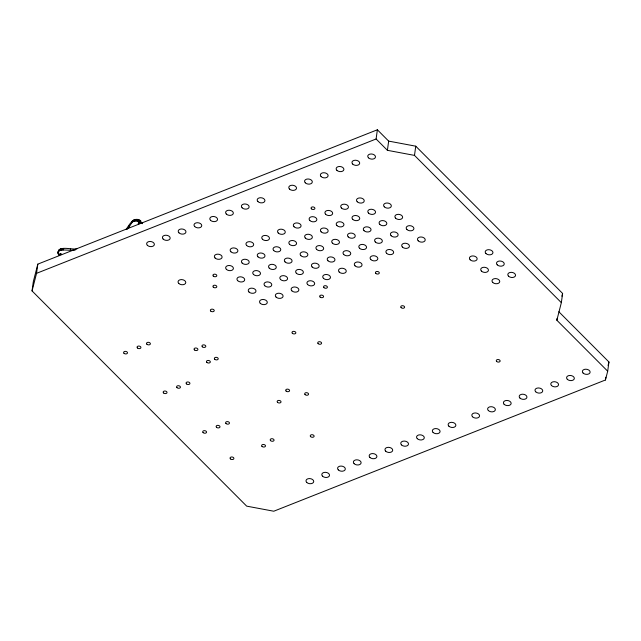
<?xml version="1.0" encoding="UTF-8"?>
<svg xmlns="http://www.w3.org/2000/svg" width="641" height="641" viewBox="0 0 641 641"><rect width="100%" height="100%" fill="white"/><g stroke="black" fill="none" stroke-linecap="round" stroke-linejoin="round"><path stroke-width="0.96" d="M139.594 223.565L138.672 223.797L138.103 223.228L140.563 222.259L140.764 220.792C133.568 215.849 129.658 224.55 126.141 229.31M141.18 222.94L140.972 222.123L140.187 221.882M32.05 290.918L33.308 281.703L37.811 264.132L377.373 129.778L388.662 141.108L415.753 146.188L562.614 293.45L561.348 302.656L556.853 320.228L607.692 371.203L605.441 379.993L273.779 511.222L246.689 506.142L32.05 290.918L36.545 273.338L37.811 264.132M60.647 254.757L61.6 254.285L61.031 253.724L58.579 254.693C55.447 243.9 73.05 250.567 77.305 248.628M58.091 253.507L58.395 250.863M58.067 252.907L58.676 250.31M58.259 254.108L58.267 251.448M58.475 251.777L59.092 249.814M58.892 251.28L59.637 249.381M59.437 250.839L60.094 250.479L60.294 249.02M60.094 250.479L60.839 250.206L61.039 248.74M60.839 250.206L61.664 250.022L61.865 248.556M61.664 250.022L62.538 249.934L62.738 248.476M62.538 249.934L63.443 249.95L63.643 248.492M63.443 249.95L70.302 250.238L70.502 248.78M127.198 229.254L129.097 226.978L129.298 225.512M129.097 226.978L131.669 222.956L131.87 221.498M131.669 222.956L132.238 220.977M132.038 222.443L132.735 220.52M132.535 221.978L133.16 221.594L133.36 220.127M133.16 221.594L133.873 221.281L134.073 219.823M133.873 221.281L134.674 221.073L134.874 219.607M134.674 221.073L135.539 220.953L135.74 219.486M135.539 220.953L136.429 220.929L136.629 219.47M140.563 222.259L137.334 221.009L137.535 219.551M138.224 221.193L138.424 219.727M138.672 223.797L138.873 222.331L139.658 222.018M139.073 221.465L139.273 219.999M139.858 221.818L140.059 220.36M561.348 302.656L414.495 155.394L387.404 150.315L376.107 138.985L377.373 129.778M387.404 150.315L388.662 141.108M414.495 155.394L415.753 146.188M556.853 320.228L557.109 318.393M605.441 379.993L605.817 377.228M607.692 371.203L608.95 361.997L558.824 311.734M59.052 255.43L60.462 253.427M561.901 296.222L562.614 293.45M608.053 365.514L608.95 361.997M36.545 273.338L376.107 138.985M70.302 250.238L75.157 250.134M136.429 220.929L137.334 221.009M140.82 222.002L142.494 223.701M140.427 221.882L142.046 223.332M58.459 252.642L58.78 253.235M213.277 276.079A1.955 1.282 7.8 0 0 216.626 276.127A1.955 1.282 7.8 0 0 214.671 274.164A1.955 1.282 7.8 0 0 213.277 276.079M292.336 333.264A1.955 1.282 7.8 0 0 295.685 333.312A1.955 1.282 7.8 0 0 293.722 331.349A1.955 1.282 7.8 0 0 292.336 333.264M203.053 432.571A1.955 1.282 7.8 0 0 206.402 432.611A1.955 1.282 7.8 0 0 204.439 430.656A1.955 1.282 7.8 0 0 203.053 432.571M123.977 353.279A1.955 1.282 7.8 0 0 127.319 353.319A1.955 1.282 7.8 0 0 125.364 351.356A1.955 1.282 7.8 0 0 123.977 353.279M163.511 392.925A1.955 1.282 7.8 0 0 166.86 392.965A1.955 1.282 7.8 0 0 164.905 391.01A1.955 1.282 7.8 0 0 163.511 392.925M210.721 311.061A1.955 1.282 7.8 0 0 214.07 311.101A1.955 1.282 7.8 0 0 212.107 309.138A1.955 1.282 7.8 0 0 210.721 311.061M286.07 391.034A1.955 1.282 7.8 0 0 289.42 391.082A1.955 1.282 7.8 0 0 287.464 389.119A1.955 1.282 7.8 0 0 286.07 391.034M270.55 440.623A1.955 1.282 7.8 0 0 273.891 440.663A1.955 1.282 7.8 0 0 271.936 438.7A1.955 1.282 7.8 0 0 270.55 440.623M311.398 208.822A1.955 1.282 7.8 0 0 314.747 208.87A1.955 1.282 7.8 0 0 312.792 206.907A1.955 1.282 7.8 0 0 311.398 208.822M305.036 394.592A1.955 1.282 7.8 0 0 308.385 394.632A1.955 1.282 7.8 0 0 306.422 392.669A1.955 1.282 7.8 0 0 305.036 394.592M214.719 359.24A1.955 1.282 7.8 0 0 218.06 359.281A1.955 1.282 7.8 0 0 216.105 357.317A1.955 1.282 7.8 0 0 214.719 359.24M202.292 346.781A1.955 1.282 7.8 0 0 205.641 346.821A1.955 1.282 7.8 0 0 203.678 344.858A1.955 1.282 7.8 0 0 202.292 346.781M194.391 349.898A1.955 1.282 7.8 0 0 197.74 349.946A1.955 1.282 7.8 0 0 195.785 347.983A1.955 1.282 7.8 0 0 194.391 349.898M206.819 362.365A1.955 1.282 7.8 0 0 210.168 362.405A1.955 1.282 7.8 0 0 208.213 360.442A1.955 1.282 7.8 0 0 206.819 362.365M277.505 402.324A1.955 1.282 7.8 0 0 280.854 402.364A1.955 1.282 7.8 0 0 278.899 400.401A1.955 1.282 7.8 0 0 277.505 402.324M310.605 436.617A1.955 1.282 7.8 0 0 313.954 436.665A1.955 1.282 7.8 0 0 311.999 434.702A1.955 1.282 7.8 0 0 310.605 436.617M406.891 229.494A3.902 2.556 7.8 0 0 413.589 229.574A3.902 2.556 7.8 0 0 409.671 225.656A3.902 2.556 7.8 0 0 406.891 229.494M391.098 235.736A3.902 2.556 7.8 0 0 397.797 235.824A3.902 2.556 7.8 0 0 393.878 231.906A3.902 2.556 7.8 0 0 391.098 235.736M375.305 241.986A3.902 2.556 7.8 0 0 382.004 242.074A3.902 2.556 7.8 0 0 378.086 238.148A3.902 2.556 7.8 0 0 375.305 241.986M359.513 248.235A3.902 2.556 7.8 0 0 366.211 248.323A3.902 2.556 7.8 0 0 362.293 244.397A3.902 2.556 7.8 0 0 359.513 248.235M343.72 254.485A3.902 2.556 7.8 0 0 350.411 254.573A3.902 2.556 7.8 0 0 346.501 250.647A3.902 2.556 7.8 0 0 343.72 254.485M327.928 260.735A3.902 2.556 7.8 0 0 334.618 260.823A3.902 2.556 7.8 0 0 330.708 256.897A3.902 2.556 7.8 0 0 327.928 260.735M312.135 266.985A3.902 2.556 7.8 0 0 318.825 267.073A3.902 2.556 7.8 0 0 314.915 263.147A3.902 2.556 7.8 0 0 312.135 266.985M323.433 278.314A3.902 2.556 7.8 0 0 330.123 278.402A3.902 2.556 7.8 0 0 326.213 274.476A3.902 2.556 7.8 0 0 323.433 278.314M307.632 284.556A3.902 2.556 7.8 0 0 314.33 284.644A3.902 2.556 7.8 0 0 310.42 280.726A3.902 2.556 7.8 0 0 307.632 284.556M291.839 290.806A3.902 2.556 7.8 0 0 298.538 290.894A3.902 2.556 7.8 0 0 294.62 286.976A3.902 2.556 7.8 0 0 291.839 290.806M276.047 297.055A3.902 2.556 7.8 0 0 282.745 297.144A3.902 2.556 7.8 0 0 278.827 293.217A3.902 2.556 7.8 0 0 276.047 297.055M264.749 285.734A3.902 2.556 7.8 0 0 271.447 285.814A3.902 2.556 7.8 0 0 267.529 281.896A3.902 2.556 7.8 0 0 264.749 285.734M280.542 279.484A3.902 2.556 7.8 0 0 287.24 279.572A3.902 2.556 7.8 0 0 283.33 275.646A3.902 2.556 7.8 0 0 280.542 279.484M296.342 273.234A3.902 2.556 7.8 0 0 303.033 273.322A3.902 2.556 7.8 0 0 299.123 269.396A3.902 2.556 7.8 0 0 296.342 273.234M300.837 255.655A3.902 2.556 7.8 0 0 307.528 255.743A3.902 2.556 7.8 0 0 303.618 251.817A3.902 2.556 7.8 0 0 300.837 255.655M285.045 261.905A3.902 2.556 7.8 0 0 291.735 261.993A3.902 2.556 7.8 0 0 287.825 258.067A3.902 2.556 7.8 0 0 285.045 261.905M269.252 268.154A3.902 2.556 7.8 0 0 275.942 268.242A3.902 2.556 7.8 0 0 272.032 264.316A3.902 2.556 7.8 0 0 269.252 268.154M253.451 274.404A3.902 2.556 7.8 0 0 260.15 274.492A3.902 2.556 7.8 0 0 256.24 270.566A3.902 2.556 7.8 0 0 253.451 274.404M242.162 263.074A3.902 2.556 7.8 0 0 248.852 263.163A3.902 2.556 7.8 0 0 244.942 259.236A3.902 2.556 7.8 0 0 242.162 263.074M257.954 256.825A3.902 2.556 7.8 0 0 264.645 256.913A3.902 2.556 7.8 0 0 260.735 252.987A3.902 2.556 7.8 0 0 257.954 256.825M273.747 250.575A3.902 2.556 7.8 0 0 280.438 250.663A3.902 2.556 7.8 0 0 276.527 246.737A3.902 2.556 7.8 0 0 273.747 250.575M289.54 244.325A3.902 2.556 7.8 0 0 296.23 244.413A3.902 2.556 7.8 0 0 292.32 240.495A3.902 2.556 7.8 0 0 289.54 244.325M316.63 249.405A3.902 2.556 7.8 0 0 323.32 249.493A3.902 2.556 7.8 0 0 319.41 245.567A3.902 2.556 7.8 0 0 316.63 249.405M305.332 238.075A3.902 2.556 7.8 0 0 312.031 238.164A3.902 2.556 7.8 0 0 308.113 234.245A3.902 2.556 7.8 0 0 305.332 238.075M321.125 231.834A3.902 2.556 7.8 0 0 327.823 231.914A3.902 2.556 7.8 0 0 323.905 227.996A3.902 2.556 7.8 0 0 321.125 231.834M332.423 243.155A3.902 2.556 7.8 0 0 339.121 243.243A3.902 2.556 7.8 0 0 335.203 239.317A3.902 2.556 7.8 0 0 332.423 243.155M348.215 236.906A3.902 2.556 7.8 0 0 354.914 236.994A3.902 2.556 7.8 0 0 350.996 233.076A3.902 2.556 7.8 0 0 348.215 236.906M336.918 225.584A3.902 2.556 7.8 0 0 343.616 225.672A3.902 2.556 7.8 0 0 339.698 221.746A3.902 2.556 7.8 0 0 336.918 225.584M352.71 219.334A3.902 2.556 7.8 0 0 359.409 219.422A3.902 2.556 7.8 0 0 355.491 215.496A3.902 2.556 7.8 0 0 352.71 219.334M364.008 230.664A3.902 2.556 7.8 0 0 370.706 230.744A3.902 2.556 7.8 0 0 366.788 226.826A3.902 2.556 7.8 0 0 364.008 230.664M379.801 224.414A3.902 2.556 7.8 0 0 386.499 224.502A3.902 2.556 7.8 0 0 382.581 220.576A3.902 2.556 7.8 0 0 379.801 224.414M368.503 213.084A3.902 2.556 7.8 0 0 375.201 213.173A3.902 2.556 7.8 0 0 371.291 209.246A3.902 2.556 7.8 0 0 368.503 213.084M384.304 206.835A3.902 2.556 7.8 0 0 390.994 206.923A3.902 2.556 7.8 0 0 387.084 202.997A3.902 2.556 7.8 0 0 384.304 206.835M395.593 218.164A3.902 2.556 7.8 0 0 402.292 218.252A3.902 2.556 7.8 0 0 398.382 214.326A3.902 2.556 7.8 0 0 395.593 218.164M357.213 201.755A3.902 2.556 7.8 0 0 363.904 201.843A3.902 2.556 7.8 0 0 359.994 197.917A3.902 2.556 7.8 0 0 357.213 201.755M341.413 208.005A3.902 2.556 7.8 0 0 348.111 208.093A3.902 2.556 7.8 0 0 344.201 204.167A3.902 2.556 7.8 0 0 341.413 208.005M325.62 214.254A3.902 2.556 7.8 0 0 332.318 214.342A3.902 2.556 7.8 0 0 328.408 210.416A3.902 2.556 7.8 0 0 325.62 214.254M309.827 220.504A3.902 2.556 7.8 0 0 316.526 220.592A3.902 2.556 7.8 0 0 312.608 216.666A3.902 2.556 7.8 0 0 309.827 220.504M294.035 226.754A3.902 2.556 7.8 0 0 300.733 226.842A3.902 2.556 7.8 0 0 296.815 222.916A3.902 2.556 7.8 0 0 294.035 226.754M278.242 233.004A3.902 2.556 7.8 0 0 284.941 233.092A3.902 2.556 7.8 0 0 281.022 229.166A3.902 2.556 7.8 0 0 278.242 233.004M262.449 239.245A3.902 2.556 7.8 0 0 269.14 239.333A3.902 2.556 7.8 0 0 265.23 235.415A3.902 2.556 7.8 0 0 262.449 239.245M246.657 245.495A3.902 2.556 7.8 0 0 253.347 245.583A3.902 2.556 7.8 0 0 249.437 241.665A3.902 2.556 7.8 0 0 246.657 245.495M230.864 251.745A3.902 2.556 7.8 0 0 237.555 251.833A3.902 2.556 7.8 0 0 233.645 247.907A3.902 2.556 7.8 0 0 230.864 251.745M226.361 269.324A3.902 2.556 7.8 0 0 233.06 269.412A3.902 2.556 7.8 0 0 229.149 265.486A3.902 2.556 7.8 0 0 226.361 269.324M215.072 257.994A3.902 2.556 7.8 0 0 221.762 258.083A3.902 2.556 7.8 0 0 217.852 254.156A3.902 2.556 7.8 0 0 215.072 257.994M216.474 427.259A1.955 1.282 7.8 0 0 219.823 427.307A1.955 1.282 7.8 0 0 217.868 425.344A1.955 1.282 7.8 0 0 216.474 427.259M137.398 347.967A1.955 1.282 7.8 0 0 140.748 348.007A1.955 1.282 7.8 0 0 138.793 346.044A1.955 1.282 7.8 0 0 137.398 347.967M176.94 387.613A1.955 1.282 7.8 0 0 180.281 387.653A1.955 1.282 7.8 0 0 178.326 385.698A1.955 1.282 7.8 0 0 176.94 387.613M320.059 297.023A1.955 1.282 7.8 0 0 323.409 297.063A1.955 1.282 7.8 0 0 321.453 295.1A1.955 1.282 7.8 0 0 320.059 297.023M375.786 273.395A1.955 1.282 7.8 0 0 379.135 273.435A1.955 1.282 7.8 0 0 377.18 271.472A1.955 1.282 7.8 0 0 375.786 273.395M146.877 344.217A1.955 1.282 7.8 0 0 150.226 344.257A1.955 1.282 7.8 0 0 148.263 342.302A1.955 1.282 7.8 0 0 146.877 344.217M225.953 423.509A1.955 1.282 7.8 0 0 229.302 423.557A1.955 1.282 7.8 0 0 227.347 421.594A1.955 1.282 7.8 0 0 225.953 423.509M186.411 383.863A1.955 1.282 7.8 0 0 189.76 383.911A1.955 1.282 7.8 0 0 187.805 381.948A1.955 1.282 7.8 0 0 186.411 383.863M323.889 287.609A1.955 1.282 7.8 0 0 327.239 287.649A1.955 1.282 7.8 0 0 325.283 285.686A1.955 1.282 7.8 0 0 323.889 287.609M261.977 446.384A1.955 1.282 7.8 0 0 265.326 446.424A1.955 1.282 7.8 0 0 263.363 444.461A1.955 1.282 7.8 0 0 261.977 446.384M230.391 458.876A1.955 1.282 7.8 0 0 233.733 458.924A1.955 1.282 7.8 0 0 231.778 456.961A1.955 1.282 7.8 0 0 230.391 458.876M496.631 361.436A1.955 1.282 7.8 0 0 499.98 361.476A1.955 1.282 7.8 0 0 498.017 359.521A1.955 1.282 7.8 0 0 496.631 361.436M401.098 307.608A1.955 1.282 7.8 0 0 404.447 307.656A1.955 1.282 7.8 0 0 402.492 305.693A1.955 1.282 7.8 0 0 401.098 307.608M213.293 287.136A1.955 1.282 7.8 0 0 216.642 287.176A1.955 1.282 7.8 0 0 214.679 285.213A1.955 1.282 7.8 0 0 213.293 287.136M318.072 343.616A1.955 1.282 7.8 0 0 321.421 343.664A1.955 1.282 7.8 0 0 319.466 341.701A1.955 1.282 7.8 0 0 318.072 343.616M492.713 282.417A3.902 2.556 7.8 0 0 499.411 282.505A3.902 2.556 7.8 0 0 495.493 278.579A3.902 2.556 7.8 0 0 492.713 282.417M508.505 276.167A3.902 2.556 7.8 0 0 515.204 276.255A3.902 2.556 7.8 0 0 511.294 272.337A3.902 2.556 7.8 0 0 508.505 276.167M481.415 271.095A3.902 2.556 7.8 0 0 488.113 271.175A3.902 2.556 7.8 0 0 484.203 267.257A3.902 2.556 7.8 0 0 481.415 271.095M497.216 264.845A3.902 2.556 7.8 0 0 503.906 264.933A3.902 2.556 7.8 0 0 499.996 261.007A3.902 2.556 7.8 0 0 497.216 264.845M470.125 259.765A3.902 2.556 7.8 0 0 476.816 259.853A3.902 2.556 7.8 0 0 472.906 255.927A3.902 2.556 7.8 0 0 470.125 259.765M485.918 253.515A3.902 2.556 7.8 0 0 492.608 253.604A3.902 2.556 7.8 0 0 488.698 249.678A3.902 2.556 7.8 0 0 485.918 253.515M178.751 283.418A3.902 2.556 7.8 0 0 185.449 283.506A3.902 2.556 7.8 0 0 181.539 279.588A3.902 2.556 7.8 0 0 178.751 283.418M237.659 280.654A3.902 2.556 7.8 0 0 244.357 280.742A3.902 2.556 7.8 0 0 240.439 276.816A3.902 2.556 7.8 0 0 237.659 280.654M248.956 291.976A3.902 2.556 7.8 0 0 255.655 292.064A3.902 2.556 7.8 0 0 251.737 288.146A3.902 2.556 7.8 0 0 248.956 291.976M260.254 303.305A3.902 2.556 7.8 0 0 266.952 303.393A3.902 2.556 7.8 0 0 263.034 299.467A3.902 2.556 7.8 0 0 260.254 303.305M339.225 272.064A3.902 2.556 7.8 0 0 345.916 272.153A3.902 2.556 7.8 0 0 342.006 268.226A3.902 2.556 7.8 0 0 339.225 272.064M355.018 265.815A3.902 2.556 7.8 0 0 361.708 265.903A3.902 2.556 7.8 0 0 357.798 261.977A3.902 2.556 7.8 0 0 355.018 265.815M370.81 259.565A3.902 2.556 7.8 0 0 377.501 259.653A3.902 2.556 7.8 0 0 373.591 255.727A3.902 2.556 7.8 0 0 370.81 259.565M386.603 253.315A3.902 2.556 7.8 0 0 393.302 253.403A3.902 2.556 7.8 0 0 389.383 249.477A3.902 2.556 7.8 0 0 386.603 253.315M402.396 247.065A3.902 2.556 7.8 0 0 409.094 247.154A3.902 2.556 7.8 0 0 405.176 243.227A3.902 2.556 7.8 0 0 402.396 247.065M418.188 240.816A3.902 2.556 7.8 0 0 424.887 240.904A3.902 2.556 7.8 0 0 420.969 236.978A3.902 2.556 7.8 0 0 418.188 240.816M194.72 226.553A3.902 2.556 7.8 0 0 201.418 226.642A3.902 2.556 7.8 0 0 197.508 222.715A3.902 2.556 7.8 0 0 194.72 226.553M210.52 220.304A3.902 2.556 7.8 0 0 217.211 220.392A3.902 2.556 7.8 0 0 213.301 216.466A3.902 2.556 7.8 0 0 210.52 220.304M289.484 189.063A3.902 2.556 7.8 0 0 296.182 189.143A3.902 2.556 7.8 0 0 292.264 185.225A3.902 2.556 7.8 0 0 289.484 189.063M305.276 182.813A3.902 2.556 7.8 0 0 311.975 182.901A3.902 2.556 7.8 0 0 308.057 178.975A3.902 2.556 7.8 0 0 305.276 182.813M321.069 176.563A3.902 2.556 7.8 0 0 327.767 176.652A3.902 2.556 7.8 0 0 323.849 172.725A3.902 2.556 7.8 0 0 321.069 176.563M336.862 170.314A3.902 2.556 7.8 0 0 343.56 170.402A3.902 2.556 7.8 0 0 339.65 166.476A3.902 2.556 7.8 0 0 336.862 170.314M352.662 164.064A3.902 2.556 7.8 0 0 359.353 164.152A3.902 2.556 7.8 0 0 355.443 160.226A3.902 2.556 7.8 0 0 352.662 164.064M368.455 157.814A3.902 2.556 7.8 0 0 375.145 157.902A3.902 2.556 7.8 0 0 371.235 153.976A3.902 2.556 7.8 0 0 368.455 157.814M338.288 469.901A3.902 2.556 7.8 0 0 344.986 469.981A3.902 2.556 7.8 0 0 341.068 466.063A3.902 2.556 7.8 0 0 338.288 469.901M551.5 385.537A3.902 2.556 7.8 0 0 558.199 385.626A3.902 2.556 7.8 0 0 554.281 381.699A3.902 2.556 7.8 0 0 551.5 385.537M535.708 391.787A3.902 2.556 7.8 0 0 542.398 391.875A3.902 2.556 7.8 0 0 538.488 387.949A3.902 2.556 7.8 0 0 535.708 391.787M519.915 398.037A3.902 2.556 7.8 0 0 526.606 398.125A3.902 2.556 7.8 0 0 522.695 394.199A3.902 2.556 7.8 0 0 519.915 398.037M504.122 404.287A3.902 2.556 7.8 0 0 510.813 404.375A3.902 2.556 7.8 0 0 506.903 400.449A3.902 2.556 7.8 0 0 504.122 404.287M488.33 410.536A3.902 2.556 7.8 0 0 495.02 410.625A3.902 2.556 7.8 0 0 491.11 406.698A3.902 2.556 7.8 0 0 488.33 410.536M472.537 416.786A3.902 2.556 7.8 0 0 479.228 416.866A3.902 2.556 7.8 0 0 475.318 412.948A3.902 2.556 7.8 0 0 472.537 416.786M448.844 426.153A3.902 2.556 7.8 0 0 455.535 426.241A3.902 2.556 7.8 0 0 451.625 422.323A3.902 2.556 7.8 0 0 448.844 426.153M433.052 432.403A3.902 2.556 7.8 0 0 439.742 432.491A3.902 2.556 7.8 0 0 435.832 428.565A3.902 2.556 7.8 0 0 433.052 432.403M417.259 438.652A3.902 2.556 7.8 0 0 423.949 438.74A3.902 2.556 7.8 0 0 420.039 434.814A3.902 2.556 7.8 0 0 417.259 438.652M401.466 444.902A3.902 2.556 7.8 0 0 408.157 444.99A3.902 2.556 7.8 0 0 404.247 441.064A3.902 2.556 7.8 0 0 401.466 444.902M385.666 451.152A3.902 2.556 7.8 0 0 392.364 451.24A3.902 2.556 7.8 0 0 388.454 447.314A3.902 2.556 7.8 0 0 385.666 451.152M369.873 457.402A3.902 2.556 7.8 0 0 376.571 457.49A3.902 2.556 7.8 0 0 372.653 453.564A3.902 2.556 7.8 0 0 369.873 457.402M226.313 214.054A3.902 2.556 7.8 0 0 233.004 214.142A3.902 2.556 7.8 0 0 229.093 210.216A3.902 2.556 7.8 0 0 226.313 214.054M242.106 207.804A3.902 2.556 7.8 0 0 248.796 207.892A3.902 2.556 7.8 0 0 244.886 203.966A3.902 2.556 7.8 0 0 242.106 207.804M354.08 463.651A3.902 2.556 7.8 0 0 360.779 463.739A3.902 2.556 7.8 0 0 356.861 459.813A3.902 2.556 7.8 0 0 354.08 463.651M163.135 239.053A3.902 2.556 7.8 0 0 169.833 239.141A3.902 2.556 7.8 0 0 165.915 235.215A3.902 2.556 7.8 0 0 163.135 239.053M147.342 245.303A3.902 2.556 7.8 0 0 154.04 245.383A3.902 2.556 7.8 0 0 150.122 241.465A3.902 2.556 7.8 0 0 147.342 245.303M178.927 232.803A3.902 2.556 7.8 0 0 185.626 232.891A3.902 2.556 7.8 0 0 181.707 228.965A3.902 2.556 7.8 0 0 178.927 232.803M583.086 373.038A3.902 2.556 7.8 0 0 589.784 373.126A3.902 2.556 7.8 0 0 585.866 369.2A3.902 2.556 7.8 0 0 583.086 373.038M306.702 482.393A3.902 2.556 7.8 0 0 313.393 482.481A3.902 2.556 7.8 0 0 309.483 478.563A3.902 2.556 7.8 0 0 306.702 482.393M322.495 476.143A3.902 2.556 7.8 0 0 329.186 476.231A3.902 2.556 7.8 0 0 325.275 472.313A3.902 2.556 7.8 0 0 322.495 476.143M567.293 379.288A3.902 2.556 7.8 0 0 573.991 379.376A3.902 2.556 7.8 0 0 570.073 375.45A3.902 2.556 7.8 0 0 567.293 379.288M257.898 201.554A3.902 2.556 7.8 0 0 264.589 201.643A3.902 2.556 7.8 0 0 260.679 197.716A3.902 2.556 7.8 0 0 257.898 201.554"/></g></svg>
